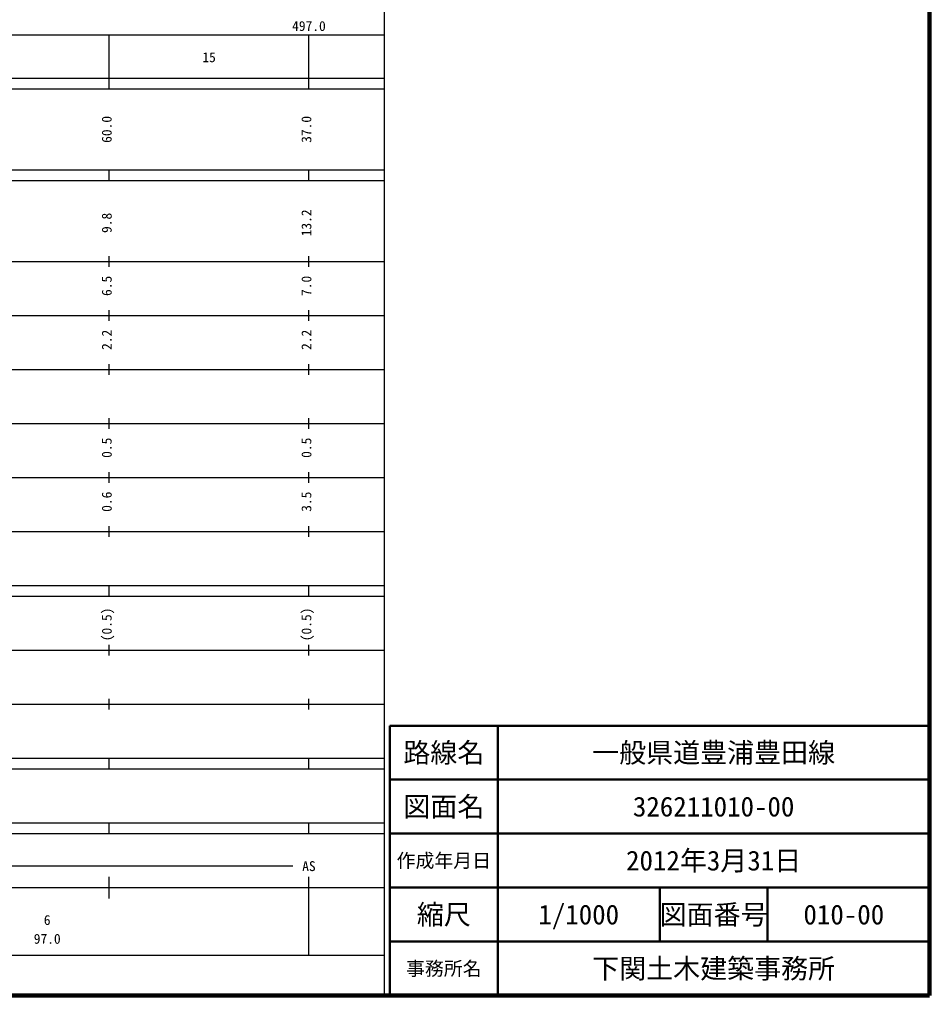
# Model space of a CAD drawing. Units: millimetres on the paper, enlarged 1000 times. Extents: x 40000 to 680000, y 20000 to 380000.
# Drawn here: x 511369 to 680000, y 20000 to 200862 of the extents above; entities that cross this region are included whole.
import ezdxf
from ezdxf.enums import TextEntityAlignment as Align

# ---------------------------------------------------------------- set-up
doc = ezdxf.new("R2010")
doc.units = ezdxf.units.MM
doc.header["$LTSCALE"] = 1000
for name, color, linetype, lineweight in [('M-TTL', 2, 'Continuous', 140), ('M-TTL-BAND', 7, 'Continuous', 25), ('M-TTL-FRAM', 2, 'Continuous', 50), ('M-TTL-LINE', 7, 'Continuous', 50)]:
    doc.layers.add(name, color=color, linetype=linetype, lineweight=lineweight)
doc.layers.add('M-TTL-TXT', color=7, linetype='Continuous')
doc.styles.add('ＭＳ ゴシック', font='')
doc.styles.get('ＭＳ ゴシック').set_extended_font_data('MS Gothic')

msp = doc.modelspace()

# ---------------------------------------------------------------- linework, layer by layer
at = {"layer": 'M-TTL'}
for p, q in [((680000, 20000), (680000, 380000)), ((40000, 20000), (680000, 20000))]:
    msp.add_line(p, q, dxfattribs=at)
at = {"layer": 'M-TTL-BAND'}
for p, q in [((579000, 20000), (579000, 370000)), ((68000, 198000), (579000, 198000)), ((528000, 188000), (528000, 198000)), ((565000, 188000), (565000, 198000)), ((40000, 190000), (579000, 190000)), ((40000, 188000), (579000, 188000)), ((40000, 173000), (579000, 173000)), ((528000, 171000), (528000, 173000)), ((565000, 171000), (565000, 173000)), ((40000, 171000), (579000, 171000)), ((40000, 156000), (579000, 156000)), ((528000, 155000), (528000, 157000)), ((565000, 155000), (565000, 157000)), ((528000, 145000), (528000, 147000)), ((565000, 145000), (565000, 147000)), ((46000, 146000), (579000, 146000)), ((52000, 136000), (579000, 136000)), ((528000, 135000), (528000, 137000)), ((565000, 135000), (565000, 137000)), ((528000, 125000), (528000, 127000)), ((565000, 125000), (565000, 127000)), ((46000, 126000), (579000, 126000)), ((52000, 116000), (579000, 116000)), ((528000, 115000), (528000, 117000)), ((565000, 115000), (565000, 117000)), ((528000, 105000), (528000, 107000)), ((565000, 105000), (565000, 107000)), ((46000, 106000), (579000, 106000)), ((40000, 96000), (579000, 96000)), ((528000, 94000), (528000, 96000)), ((565000, 94000), (565000, 96000)), ((40000, 94000), (579000, 94000)), ((49000, 84000), (579000, 84000)), ((528000, 83000), (528000, 85000)), ((565000, 83000), (565000, 85000)), ((528000, 73000), (528000, 75000)), ((565000, 73000), (565000, 75000)), ((40000, 74000), (579000, 74000)), ((40000, 64000), (579000, 64000)), ((528000, 62000), (528000, 64000)), ((565000, 62000), (565000, 64000)), ((40000, 62000), (579000, 62000)), ((40000, 52000), (579000, 52000)), ((528000, 50000), (528000, 52000)), ((565000, 50000), (565000, 52000)), ((40000, 50000), (579000, 50000)), ((186500, 44000), (562000, 44000)), ((528000, 38000), (528000, 42000)), ((565000, 27500), (565000, 42000)), ((40000, 40000), (579000, 40000)), ((68000, 27500), (579000, 27500))]:
    msp.add_line(p, q, dxfattribs=at)
at = {"layer": 'M-TTL-FRAM'}
for p, q in [((680000, 70000), (580000, 70000)), ((580000, 70000), (580000, 20000))]:
    msp.add_line(p, q, dxfattribs=at)
at = {"layer": 'M-TTL-LINE'}
for p, q in [((600000, 70000), (600000, 20000)), ((680000, 60000), (580000, 60000)), ((680000, 50000), (580000, 50000)), ((680000, 40000), (580000, 40000)), ((630000, 40000), (630000, 30000)), ((650000, 40000), (650000, 30000)), ((680000, 30000), (580000, 30000))]:
    msp.add_line(p, q, dxfattribs=at)

# ---------------------------------------------------------------- texts
at = {"layer": 'M-TTL-BAND', "style": 'ＭＳ ゴシック'}
for s, p in [('497.0', (565000, 198195)), ('15', (546500, 192405)), ('AS', (565000, 42500)), ('6', (516500, 32523)), ('97.0', (516500, 29033))]:
    msp.add_text(s, height=1833, dxfattribs=at).set_placement(p, align=Align.BOTTOM_CENTER)
for s, p in [('60.0', (529000, 180500)), ('37.0', (566000, 180500)), ('9.8', (529000, 163174)), ('13.2', (566000, 163174)), ('6.5', (529000, 151500)), ('7.0', (566000, 151500)), ('2.2', (529000, 141500)), ('2.2', (566000, 141500)), ('0.5', (529000, 121500)), ('0.5', (566000, 121500)), ('0.6', (529000, 111500)), ('3.5', (566000, 111500)), ('(0.5)', (529000, 88764)), ('(0.5)', (566000, 88764))]:
    msp.add_text(s, height=1833, rotation=90, dxfattribs=at).set_placement(p, align=Align.BOTTOM_CENTER)
at = {"layer": 'M-TTL-TXT', "style": 'ＭＳ ゴシック'}
for s, height, p in [('路線名', 3666, (590000, 65000)), ('路線名', 3666, (590000, 65000)), ('一般県道豊浦豊田線', 3666, (640000, 65000)), ('図面名', 3666, (590000, 55000)), ('図面名', 3666, (590000, 55000)), ('326211010-00', 3666, (640000, 55000)), ('2012年3月31日', 3666, (640000, 45000)), ('作成年月日', 2566, (590000, 45000)), ('作成年月日', 2566, (590000, 45000)), ('縮尺', 3666, (590000, 35000)), ('縮尺', 3666, (590000, 35000)), ('1/1000', 3666, (615000, 35000)), ('図面番号', 3666, (640000, 35000)), ('図面番号', 3666, (640000, 35000)), ('010-00', 3666, (664125, 35000)), ('下関土木建築事務所', 3666, (640000, 25000)), ('事務所名', 2566, (590000, 25000)), ('事務所名', 2566, (590000, 25000))]:
    msp.add_text(s, height=height, dxfattribs=at).set_placement(p, align=Align.MIDDLE_CENTER)

doc.saveas('drawing.dxf')
